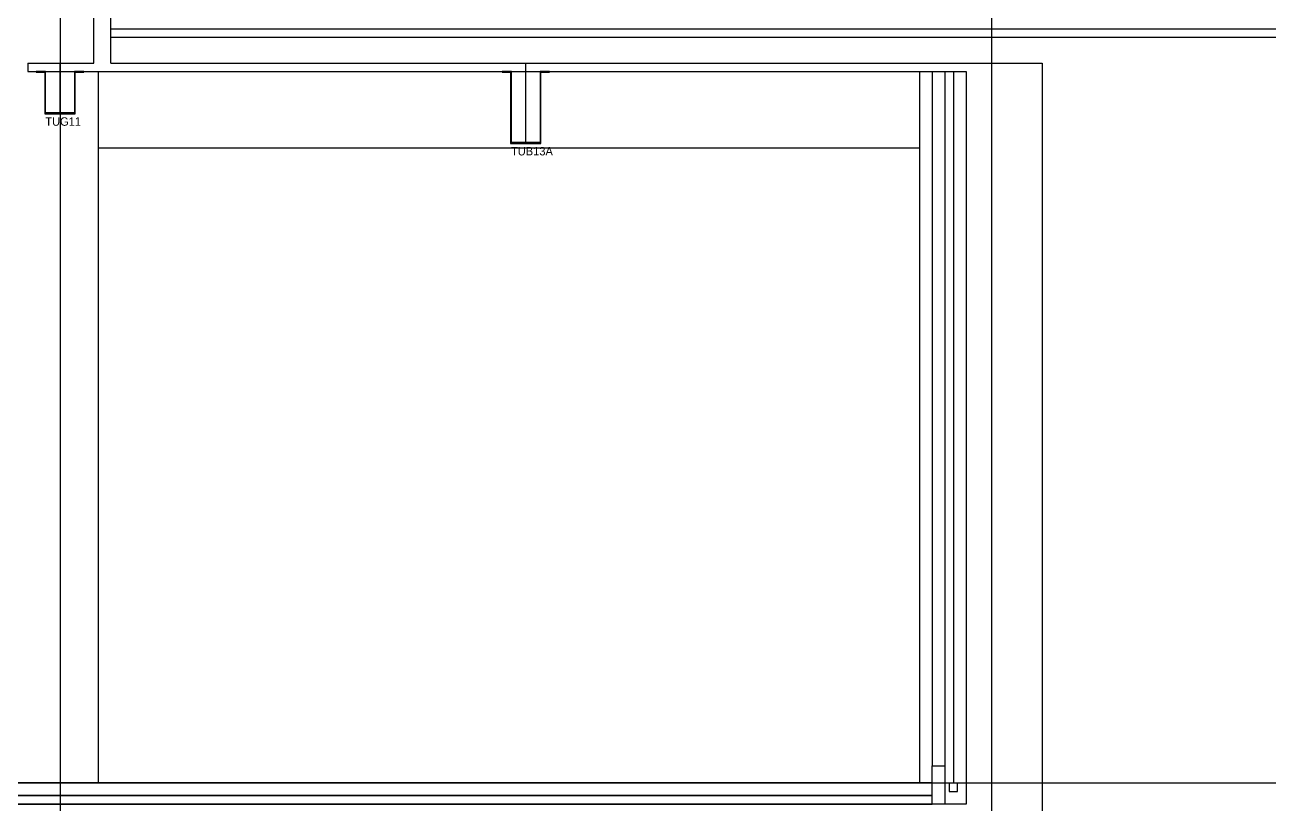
# Model space of a CAD drawing. Extents: x 152195838 to 323921156, y 365159662 to 730681027.
# Drawn here: x 161369092 to 161383786, y 365201813 to 365211013 of the extents above; entities that cross this region are included whole.
import ezdxf
from ezdxf.enums import TextEntityAlignment as Align

# ---------------------------------------------------------------- set-up
doc = ezdxf.new("R2010")
doc.units = 0
doc.header["$MEASUREMENT"] = 0
doc.linetypes.add('CEN', pattern=[63, 60, -1, 1, -1])
doc.layers.get('Defpoints').update_dxf_attribs({"linetype": 'CONTINUOUS'})
for name, color, linetype in [('4A.TEC CEN', 1, 'CEN'), ('4A.TEC LAND', 53, 'CONTINUOUS'), ('4A.TEC 단열재', 252, 'CONTINUOUS'), ('4A.TEC 마감선 1', 6, 'CONTINUOUS'), ('4A.TEC 벽체 1', 2, 'CONTINUOUS'), ('4A.TEC 벽체 2', 3, 'CONTINUOUS'), ('ELE', 4, 'CONTINUOUS'), ('k-BESTO', 4, 'CONTINUOUS'), ('text', 3, 'CONTINUOUS'), ('㈜SE&C 기둥', 2, 'CONTINUOUS'), ('㈜SE&C 벽체 1', 2, 'CONTINUOUS'), ('㈜SE&C 벽체 4', 7, 'CONTINUOUS')]:
    doc.layers.add(name, color=color, linetype=linetype)
doc.layers.add('DEFPOINT', color=135, linetype='CONTINUOUS', plot=False)
doc.styles.add('돋움', font='')
doc.styles.get('돋움').set_extended_font_data('돋움')

# ---------------------------------------------------------------- blocks, each defined once
blk = doc.blocks.new('A$Cf6bfedad')
at = {"layer": 'Defpoints'}
for p, q in [((0, 765), (760, 765)), ((380, 165), (380, 765))]:
    blk.add_line(p, q, dxfattribs=at)
at = {"layer": 'k-BESTO'}
for p, q in [((100, 665), (100, 655)), ((210, 665), (100, 665)), ((100, 665), (100, 665)), ((100, 655), (200, 655)), ((200, 655), (200, 165)), ((210, 175), (210, 665)), ((660, 665), (550, 665)), ((550, 665), (550, 175)), ((560, 165), (560, 655)), ((560, 655), (660, 655)), ((660, 655), (660, 665)), ((200, 165), (560, 165)), ((550, 175), (210, 175))]:
    blk.add_line(p, q, dxfattribs=at)
at = {"layer": 'DEFPOINT', "linetype": 'ByBlock', "style": '돋움'}
blk.add_text('TUG11', height=100, dxfattribs=at).set_placement((206, 74), align=Align.MIDDLE_LEFT)
blk = doc.blocks.new('zw$74A5')
at = {"layer": 'Defpoints'}
for p, q in [((0, 1094), (760, 1094)), ((380, 144), (380, 1094))]:
    blk.add_line(p, q, dxfattribs=at)
at = {"layer": 'k-BESTO'}
for p, q in [((100, 994), (100, 984)), ((210, 994), (100, 994)), ((100, 994), (100, 994)), ((100, 984), (200, 984)), ((200, 984), (200, 144)), ((210, 154), (210, 994)), ((660, 994), (550, 994)), ((550, 994), (550, 154)), ((560, 144), (560, 984)), ((560, 984), (660, 984)), ((660, 984), (660, 994)), ((550, 154), (210, 154)), ((200, 144), (560, 144))]:
    blk.add_line(p, q, dxfattribs=at)
at = {"layer": 'DEFPOINT', "linetype": 'ByBlock', "style": '돋움'}
blk.add_text('TUB13A', height=100, dxfattribs=at).set_placement((206, 53), align=Align.MIDDLE_LEFT)
blk = doc.blocks.new('zw$1B78')
at = {"layer": '4A.TEC 마감선 1', "elevation": -1667, "flags": 128}
blk.add_lwpolyline([(111650, 8400), (111650, 0)], dxfattribs=at)
at = {"layer": '4A.TEC 벽체 1', "elevation": -1667}
blk.add_lwpolyline([(112200, 8400), (112200, -250)], dxfattribs=at)
at = {"layer": '4A.TEC 벽체 2', "elevation": -1667, "flags": 128}
for points in [[(111800, 8400), (111800, 200)], [(111950, 8400), (111950, 200)]]:
    blk.add_lwpolyline(points, dxfattribs=at)
at = {"layer": '㈜SE&C 기둥', "color": 8, "ltscale": 0.5, "elevation": -1667}
for points in [[(101950, 8400), (101950, 0)], [(112050, 8400), (112050, 0)]]:
    blk.add_lwpolyline(points, dxfattribs=at)
at = {"layer": '㈜SE&C 벽체 1'}
for p, q in [((102100, 8500, -1667), (102100, 10000, -1667)), ((101900, 8500, -1667), (101900, 9900, -1667)), ((101120, 8500, -1667), (101900, 8500, -1667)), ((101120, 8500, -1667), (101120, 8400, -1667)), ((101120, 8400, -1667), (112200, 8400, -1667)), ((102100, 8500, -1667), (113100, 8500, -1667))]:
    blk.add_line(p, q, dxfattribs=at)
at = {"layer": '㈜SE&C 벽체 4'}
blk.add_line((101950, 7500, -1667), (111650, 7500, -1667), dxfattribs=at)
at = {"layer": 'ELE'}
for name, p in [('A$Cf6bfedad', (101120, 7735, -1667)), ('zw$74A5', (106620, 7406, -1667))]:
    blk.add_blockref(name, p, dxfattribs=at)
blk = doc.blocks.new('zw$280B')
at = {"layer": '4A.TEC 단열재'}
blk.add_line((111800, 7850, -1667), (250, 7850, -1667), dxfattribs=at)
at = {"layer": '4A.TEC 마감선 1'}
blk.add_line((111800, 8000, -1667), (250, 8000, -1667), dxfattribs=at)
at = {"layer": '㈜SE&C 벽체 1'}
blk.add_line((112200, 7750, -1667), (50, 7750, -1667), dxfattribs=at)

msp = doc.modelspace()

# ---------------------------------------------------------------- linework, layer by layer
at = {"layer": '4A.TEC CEN', "color": 8, "ltscale": 500}
msp.add_line((161217434.11, 365202063.33), (161448798.99, 365202063.33), dxfattribs=at)
at = {"layer": '4A.TEC CEN', "color": 8, "ltscale": 500, "flags": 128}
for points in [[(161369506.94, 365253346.04), (161369506.94, 365183761.87)], [(161380506.94, 365253346.04), (161380506.94, 365183761.87)]]:
    msp.add_lwpolyline(points, dxfattribs=at)
at = {"layer": '4A.TEC LAND', "linetype": 'Continuous'}
for points in [[(161411938.71, 365210963.33), (161370106.94, 365210963.33)], [(161411938.71, 365210863.33), (161370106.94, 365210863.33)]]:
    msp.add_lwpolyline(points, dxfattribs=at)
at = {"layer": '4A.TEC 단열재'}
msp.add_line((161358956.94, 365201913.33), (161379806.94, 365201913.33), dxfattribs=at)
at = {"layer": '4A.TEC 마감선 1'}
msp.add_line((161358956.94, 365202063.33), (161379806.94, 365202063.33), dxfattribs=at)
at = {"layer": '4A.TEC 마감선 1', "flags": 128}
msp.add_lwpolyline([(161379656.94, 365210063.33), (161379656.94, 365202063.33)], dxfattribs=at)
at = {"layer": '4A.TEC 마감선 1'}
msp.add_lwpolyline([(161379956.94, 365202063.33), (161380006.94, 365202063.33), (161380006.94, 365201963.33), (161380106.94, 365201963.33), (161380106.94, 365202063.33), (161380206.94, 365202063.33)], dxfattribs=at)
at = {"layer": '4A.TEC 벽체 1'}
msp.add_lwpolyline([(161381106.94, 365210563.33), (161381106.94, 365200713.33)], dxfattribs=at)
at = {"layer": '4A.TEC 벽체 1', "flags": 128}
msp.add_lwpolyline([(161379806.94, 365201813.33), (161379806.94, 365202263.33), (161379956.94, 365202263.33), (161379956.94, 365201813.33)], dxfattribs=at)
at = {"layer": '4A.TEC 벽체 2', "flags": 128}
for points in [[(161379806.94, 365210063.33), (161379806.94, 365202263.33)], [(161379956.94, 365210063.33), (161379956.94, 365202263.33)]]:
    msp.add_lwpolyline(points, dxfattribs=at)
at = {"layer": '㈜SE&C 벽체 1'}
msp.add_lwpolyline([(161359106.94, 365201813.33), (161379806.94, 365201813.33)], dxfattribs=at)

# ---------------------------------------------------------------- block references
at = {"layer": 'text'}
for name, p in [('zw$1B78', (161268006.94, 365202063.33, 1666.67)), ('zw$280B', (161268006.94, 365194063.33, 1666.67))]:
    msp.add_blockref(name, p, dxfattribs=at)

doc.saveas('drawing.dxf')
